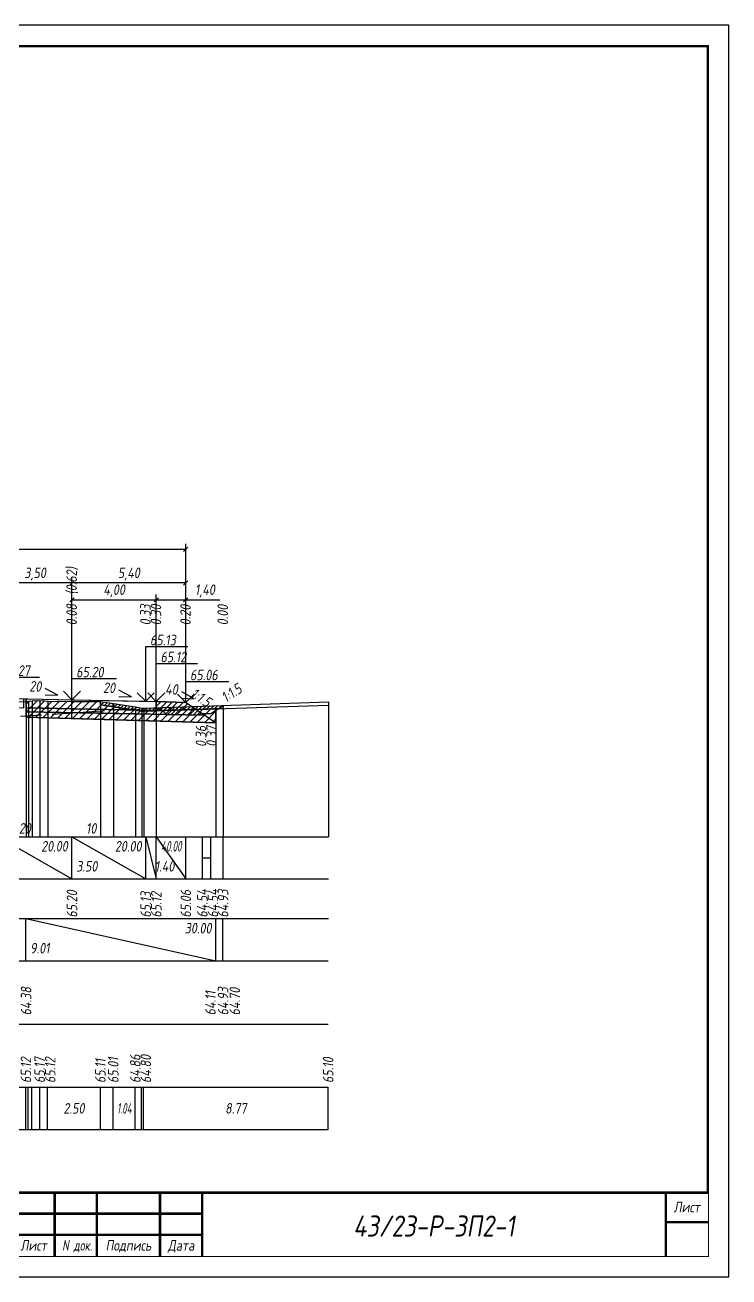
# Model space of a CAD drawing. Extents: x -717 to 1451, y -133302 to 233.
# Drawn here: x 222.9 to 389.9, y -125934.4 to -125637.4 of the extents above; entities that cross this region are included whole.
import ezdxf
from ezdxf.enums import TextEntityAlignment as Align

# ---------------------------------------------------------------- set-up
doc = ezdxf.new("R2010")
doc.units = 0
doc.linetypes.add('штриховая', pattern=[0.75, 0.5, -0.25])
for name, color, linetype in [('Зарамочное оформление', 7, 'Continuous'), ('Интерполированный поперечник', 2, 'Continuous'), ('Код_510', 7, 'Continuous'), ('Код_514', 1, 'Continuous'), ('Код_516', 1, 'Continuous'), ('Контур_0', 7, 'Continuous'), ('Контур_2564', 7, 'Continuous'), ('Контур_2660', 7, 'Continuous'), ('Контур_2665', 7, 'Continuous'), ('Контур_400', 7, 'Continuous'), ('Контур_508', 7, 'Continuous'), ('Контур_512', 7, 'Continuous'), ('Контур_513', 7, 'Continuous'), ('Красный поперечник', 1, 'Continuous'), ('Объём_2501', 7, 'Continuous'), ('Объём_2564', 7, 'Continuous'), ('Объём_2650', 7, 'Continuous'), ('Объём_2660', 7, 'Continuous'), ('Объём_2661', 7, 'Continuous'), ('Объём_2662', 7, 'Continuous'), ('Объём_2663', 7, 'Continuous'), ('Объём_2664', 7, 'Continuous'), ('Объём_2665', 7, 'Continuous'), ('Объём_2666', 7, 'Continuous'), ('Объём_2667', 7, 'Continuous'), ('Объём_2668', 7, 'Continuous'), ('Объём_2669', 7, 'Continuous'), ('Объём_2675', 7, 'Continuous'), ('Объём_2753', 7, 'Continuous'), ('Откосы', 7, 'Continuous'), ('Отметки покрытия', 7, 'Continuous'), ('Рабочие отметки', 7, 'Continuous'), ('Рабочие отметки доп.', 7, 'Continuous'), ('Слои выравнивания', 7, 'Continuous'), ('Таблица', 7, 'Continuous'), ('Уклоны проезжей части', 7, 'Continuous'), ('Черный поперечник', 3, 'Continuous')]:
    doc.layers.add(name, color=color, linetype=linetype)
for name, color, linetype, true_color in [('Контур_2540', 2, 'Continuous', 0xffff00), ('Контур_2560', 2, 'Continuous', 0xffff00), ('Контур_2561', 7, 'Continuous', 0xff8040), ('Контур_2562', 3, 'Continuous', 0x00ff00), ('Контур_2563', 7, 'Continuous', 0xff8000), ('Контур_2570', 7, 'Continuous', 0x80ff00), ('Контур_2736', 4, 'Continuous', 0x00ffff), ('Контур_2737', 4, 'Continuous', 0x00ffff), ('Контур_2738', 4, 'Continuous', 0x00ffff), ('Контур_2739', 4, 'Continuous', 0x00ffff), ('Контур_2741', 4, 'Continuous', 0x00ffff), ('Контур_2742', 4, 'Continuous', 0x00ffff), ('Контур_2743', 4, 'Continuous', 0x00ffff), ('Контур_2744', 7, 'Continuous', 0xa4ffff), ('Контур_2745', 7, 'Continuous', 0xa4ffff), ('Контур_2747', 4, 'Continuous', 0x00ffff), ('Контур_2748', 4, 'Continuous', 0x00ffff), ('Контур_2749', 4, 'Continuous', 0x00ffff), ('Контур_2750', 4, 'Continuous', 0x00ffff), ('Контур_2751', 4, 'Continuous', 0x00ffff), ('Контур_2752', 4, 'Continuous', 0x00ffff), ('Контур_402', 7, 'Continuous', 0xff6464), ('Контур_703', 4, 'Continuous', 0x00ffff), ('Контур_705', 4, 'Continuous', 0x00ffff), ('Контур_707', 4, 'Continuous', 0x00ffff), ('Контур_720', 131, 'Continuous', 0xaaffff), ('Объём_2500', 7, 'Continuous', 0xc0c0c0), ('Объём_2520', 7, 'Continuous', 0x80ffff), ('Объём_2540', 2, 'Continuous', 0xffff00), ('Объём_2560', 2, 'Continuous', 0xffff00), ('Объём_2561', 7, 'Continuous', 0xff8040), ('Объём_2562', 3, 'Continuous', 0x00ff00), ('Объём_2563', 7, 'Continuous', 0xff8000), ('Объём_2570', 7, 'Continuous', 0x80ff00), ('Объём_2600', 7, 'Continuous', 0x808000), ('Объём_2746', 2, 'Continuous', 0xffff00)]:
    doc.layers.add(name, color=color, linetype=linetype, true_color=true_color)
doc.styles.get("Standard").update_dxf_attribs({"font": 'txt', "height": 2.5})
doc.styles.add('М', font='romand.shx', dxfattribs={"width": 0.8, "oblique": 10, "height": 2.5})
doc.dimstyles.new('ISO-25', dxfattribs={"dimtxt": 2.5, "dimasz": 2.5, "dimexe": 1.25, "dimexo": 0.625, "dimtad": 1, "dimtxsty": 'Standard', "dimcen": 2.5, "dimadec": 0, "dimazin": 0, "dimtfac": 1, "dimtmove": 0, "dimatfit": 3, "dimfxl": 1, "dimarcsym": 0})

# ---------------------------------------------------------------- blocks, each defined once
blk = doc.blocks.new('Штамп')
at = {"linetype": 'Continuous'}
blk.add_wipeout([(199.95, -411.25), (384.95, -411.25), (384.95, -426.25), (199.95, -426.25)], dxfattribs=at).dxf.layer = 'Зарамочное оформление'
at = {"layer": 'Зарамочное оформление', "linetype": 'Continuous', "lineweight": -3, "const_width": 0.6, "flags": 128}
for points in [[(199.95, -426.25), (199.95, -411.25), (384.95, -411.25)], [(209.95, -411.25), (209.95, -426.25)], [(219.95, -411.25), (219.95, -426.25)], [(229.95, -411.25), (229.95, -426.25)], [(239.95, -411.25), (239.95, -426.25)], [(254.95, -411.25), (254.95, -426.25)], [(264.95, -411.25), (264.95, -426.25)], [(374.95, -411.25), (374.95, -426.25)], [(199.95, -416.25), (264.95, -416.25)], [(374.95, -418.25), (384.95, -418.25)], [(199.95, -421.25), (264.95, -421.25)]]:
    blk.add_lwpolyline(points, dxfattribs=at)
at = {"linetype": 'Continuous', "insert": (319.95, -419.17), "char_height": 5, "width": 110, "attachment_point": 5, "style": 'М'}
blk.add_mtext('{\\Q10;\\W0.8;43/23-Р-ЗП2-1}', dxfattribs=at)
at = {"layer": 'Зарамочное оформление', "linetype": 'Continuous', "style": 'М', "oblique": 10}
for s, width, p in [('Лист', 0.8, (379.95, -414.66)), ('Изм.', 0.8, (204.95, -423.75)), ('Кол.уч.', 0.7, (214.95, -423.75)), ('Лист', 0.8, (224.95, -423.75)), ('N док.', 0.7, (235.28, -423.75)), ('Подпись', 0.8, (247.45, -423.75)), ('Дата', 0.8, (259.95, -423.75))]:
    blk.add_text(s, height=2.5, dxfattribs=dict(at, width=width)).set_placement(p, align=Align.MIDDLE_CENTER)
blk = doc.blocks.new('шифр')
blk.add_blockref('Штамп', (0, -125563))
blk = doc.blocks.new('_Oblique')
at = {"color": 0, "linetype": 'ByBlock', "lineweight": -2}
blk.add_line((-0.5, -0.5), (0.5, 0.5), dxfattribs=at)
blk = doc.blocks.new('*D3972')
at = {"color": 0, "lineweight": -2, "transparency": 16777216}
for p, q in [((254.05, -125797.32), (254.05, -125772.53)), ((261.05, -125797.6), (261.05, -125772.53)), ((254.05, -125773.78), (261.05, -125773.78)), ((261.05, -125773.78), (269.13, -125773.78))]:
    blk.add_line(p, q, dxfattribs=at)
at = {"layer": 'Defpoints', "color": 0, "transparency": 16777216}
for p in [(261.05, -125773.78), (254.05, -125797.95), (261.05, -125798.23)]:
    blk.add_point(p, dxfattribs=at)
at = {"color": 0, "lineweight": -2, "transparency": 16777216, "rotation": 180}
blk.add_blockref('_Oblique', (254.05, -125773.78), dxfattribs=at)
at = {"color": 0, "lineweight": -2, "transparency": 16777216}
blk.add_blockref('_Oblique', (261.05, -125773.78), dxfattribs=at)
at = {"color": 0, "transparency": 16777216, "insert": (265.59, -125771.67), "char_height": 2.5, "width": 8.75, "attachment_point": 5, "style": 'М'}
blk.add_mtext('1,40', dxfattribs=at)
blk = doc.blocks.new('*D3974')
at = {"color": 0, "lineweight": -2, "transparency": 16777216}
for p, q in [((234.05, -125796.92), (234.05, -125772.53)), ((254.05, -125797.32), (254.05, -125772.53)), ((234.05, -125773.78), (254.05, -125773.78))]:
    blk.add_line(p, q, dxfattribs=at)
at = {"layer": 'Defpoints', "color": 0, "transparency": 16777216}
for p in [(254.05, -125773.78), (234.05, -125797.55), (254.05, -125797.95)]:
    blk.add_point(p, dxfattribs=at)
at = {"color": 0, "lineweight": -2, "transparency": 16777216, "rotation": 180}
blk.add_blockref('_Oblique', (234.05, -125773.78), dxfattribs=at)
at = {"color": 0, "lineweight": -2, "transparency": 16777216}
blk.add_blockref('_Oblique', (254.05, -125773.78), dxfattribs=at)
at = {"color": 0, "transparency": 16777216, "insert": (244.05, -125771.67), "char_height": 2.5, "width": 9.1667, "attachment_point": 5, "style": 'М'}
blk.add_mtext('4,00', dxfattribs=at)
blk = doc.blocks.new('*D3976')
at = {"color": 0, "lineweight": -2, "transparency": 16777216}
for p, q in [((216.55, -125796.57), (216.55, -125768.53)), ((234.05, -125769.78), (216.55, -125769.78)), ((234.05, -125796.92), (234.05, -125768.53))]:
    blk.add_line(p, q, dxfattribs=at)
at = {"layer": 'Defpoints', "color": 0, "transparency": 16777216}
for p in [(216.55, -125769.78), (216.55, -125797.2), (234.05, -125797.55)]:
    blk.add_point(p, dxfattribs=at)
at = {"color": 0, "lineweight": -2, "transparency": 16777216, "rotation": 180}
blk.add_blockref('_Oblique', (216.55, -125769.78), dxfattribs=at)
at = {"color": 0, "lineweight": -2, "transparency": 16777216}
blk.add_blockref('_Oblique', (234.05, -125769.78), dxfattribs=at)
at = {"color": 0, "transparency": 16777216, "insert": (225.3, -125767.67), "char_height": 2.5, "width": 9.5833, "attachment_point": 5, "style": 'М'}
blk.add_mtext('3,50', dxfattribs=at)
blk = doc.blocks.new('*D3977')
at = {"color": 0, "lineweight": -2, "transparency": 16777216}
for p, q in [((234.05, -125796.92), (234.05, -125768.53)), ((261.05, -125769.78), (234.05, -125769.78)), ((261.05, -125797.6), (261.05, -125768.53))]:
    blk.add_line(p, q, dxfattribs=at)
at = {"layer": 'Defpoints', "color": 0, "transparency": 16777216}
for p in [(234.05, -125769.78), (234.05, -125797.55), (261.05, -125798.23)]:
    blk.add_point(p, dxfattribs=at)
at = {"color": 0, "lineweight": -2, "transparency": 16777216, "rotation": 180}
blk.add_blockref('_Oblique', (234.05, -125769.78), dxfattribs=at)
at = {"color": 0, "lineweight": -2, "transparency": 16777216}
blk.add_blockref('_Oblique', (261.05, -125769.78), dxfattribs=at)
at = {"color": 0, "transparency": 16777216, "insert": (247.55, -125767.67), "char_height": 2.5, "width": 9.5833, "attachment_point": 5, "style": 'М'}
blk.add_mtext('5,40', dxfattribs=at)
blk = doc.blocks.new('*D3979')
at = {"color": 0, "lineweight": -2, "transparency": 16777216}
for p, q in [((122.32, -125797.98), (122.32, -125760.53)), ((261.05, -125797.6), (261.05, -125760.53)), ((122.32, -125761.78), (261.05, -125761.78))]:
    blk.add_line(p, q, dxfattribs=at)
at = {"layer": 'Defpoints', "color": 0, "transparency": 16777216}
for p in [(261.05, -125761.78), (122.32, -125798.6), (261.05, -125798.23)]:
    blk.add_point(p, dxfattribs=at)
at = {"color": 0, "lineweight": -2, "transparency": 16777216, "rotation": 180}
blk.add_blockref('_Oblique', (122.32, -125761.78), dxfattribs=at)
at = {"color": 0, "lineweight": -2, "transparency": 16777216}
blk.add_blockref('_Oblique', (261.05, -125761.78), dxfattribs=at)
at = {"color": 0, "transparency": 16777216, "insert": (191.68, -125759.67), "char_height": 2.5, "width": 12.5, "attachment_point": 5, "style": 'М'}
blk.add_mtext('27,75', dxfattribs=at)

msp = doc.modelspace()

# ---------------------------------------------------------------- linework, layer by layer
at = {"flags": 128}
msp.add_lwpolyline([(-30.054, -125934.421), (389.946, -125934.421), (389.946, -125637.421), (-30.054, -125637.421)], close=True, dxfattribs=at)
at = {"const_width": 0.6, "flags": 128}
msp.add_lwpolyline([(-10.054, -125929.421), (384.946, -125929.421), (384.946, -125642.421), (-10.054, -125642.421)], close=True, dxfattribs=at)

# ---------------------------------------------------------------- texts
at = {"linetype": 'Continuous', "style": 'М', "oblique": 10, "width": 0.8}
msp.add_text('411', height=2.5, dxfattribs=at).set_placement((380.312, -125925.509), align=Align.MIDDLE)

# ---------------------------------------------------------------- next in the draw order: block references
msp.add_blockref('шифр', (0, 59.829))

# ---------------------------------------------------------------- next in the draw order: hatches: boundary and pattern name
at = {"layer": 'Объём_2563'}
h = msp.add_hatch(dxfattribs=at)
h.set_pattern_fill('ANSI31', color=256, scale=0.3)
h.paths.add_polyline_path([(138.337, -125800.017), (137.418, -125800.935), (116.983, -125801.344), (122.318, -125797.788), (124.82, -125797.478), (124.82, -125797.978), (124.32, -125797.978), (124.32, -125798.978), (125.72, -125798.978), (125.72, -125798.41), (134.715, -125798.232), (134.715, -125798.772), (136.115, -125798.772), (136.115, -125798.15), (138.937, -125798.024), (138.938, -125798.838), (138.438, -125798.838), (138.438, -125799.838), (139.836, -125799.837), (139.837, -125799.987)])
h.paths.add_polyline_path([(255.551, -125800.063), (254.051, -125800.033), (254.051, -125797.883), (261.051, -125798.163), (265.551, -125801.163), (256.469, -125800.981)])
at = {"layer": 'Объём_2570'}
h = msp.add_hatch(dxfattribs=at)
h.set_pattern_fill('ANSI31', color=256, scale=0.2)
h.paths.add_polyline_path([(122.45, -125800.393), (120.782, -125801.083), (120.526, -125801.136), (111.982, -125805.292), (106.712, -125807.987), (105, -125808.839), (105, -125808.089), (106.712, -125807.237), (111.982, -125804.542), (120.526, -125800.386), (120.782, -125800.333), (122.45, -125799.643)])
h.paths.add_polyline_path([(269.901, -125799.595), (251.076, -125800.23), (250.623, -125800.199), (249.123, -125799.942), (243.904, -125799.161), (240.838, -125798.687), (240.838, -125797.937), (243.904, -125798.411), (249.123, -125799.192), (250.623, -125799.449), (251.076, -125799.48), (269.901, -125798.845)])
at = {"layer": 'Объём_2600'}
h = msp.add_hatch(dxfattribs=at)
h.set_pattern_fill('HONEY', color=5, scale=0.3)
h.paths.add_polyline_path([(102.152, -125810.254), (102.118, -125810.257), (102.118, -125809.528), (103.849, -125809.411)])
h.paths.add_polyline_path([(111.982, -125805.292), (108.028, -125807.314), (114.174, -125803.217), (116.385, -125803.15)])
h.paths.add_polyline_path([(268.716, -125799.635), (269.901, -125798.845), (269.901, -125799.595)])
h = msp.add_hatch(dxfattribs=at)
h.set_pattern_fill('ANSI31', color=6, scale=0.4)
h.paths.add_polyline_path([(122.912, -125799.512), (127.181, -125799.624), (139.321, -125799.259), (139.821, -125800.009), (139.837, -125800.009), (139.837, -125802.447), (116.385, -125803.15), (120.526, -125801.136), (120.782, -125801.083), (122.45, -125800.393), (122.45, -125799.643)])
h.paths.add_polyline_path([(268.217, -125802.94), (223.169, -125801.589), (223.169, -125797.892), (223.731, -125797.787), (224.584, -125797.759), (226.441, -125797.648), (228.317, -125797.861), (240.838, -125797.937), (240.838, -125798.687), (243.904, -125799.161), (249.123, -125799.942), (250.623, -125800.199), (251.076, -125800.23), (268.716, -125799.635), (268.217, -125799.967)])

# ---------------------------------------------------------------- next in the draw order: linework, layer by layer
at = {"layer": 'Интерполированный поперечник', "linetype": 'штриховая', "ltscale": 10, "flags": 128}
msp.add_lwpolyline([(102.118, -125809.528), (250.695, -125799.466)], dxfattribs=at)
at = {"layer": 'Код_510'}
for p, q in [((223.115, -125899.421), (223.115, -125889.421)), ((223.676, -125899.421), (223.676, -125889.421)), ((224.53, -125899.421), (224.53, -125889.421)), ((226.386, -125899.421), (226.386, -125889.421)), ((228.262, -125899.421), (228.262, -125889.421)), ((240.784, -125899.421), (240.784, -125889.421)), ((243.849, -125899.421), (243.849, -125889.421)), ((249.069, -125899.421), (249.069, -125889.421)), ((250.569, -125899.421), (250.569, -125889.421)), ((251.022, -125899.421), (251.022, -125889.421)), ((294.847, -125899.421), (294.847, -125889.421))]:
    msp.add_line(p, q, dxfattribs=at)
at = {"layer": 'Код_514'}
for p, q in [((216.551, -125830), (234.051, -125840)), ((234.051, -125840), (234.051, -125830)), ((234.051, -125830), (251.551, -125840)), ((251.551, -125840), (251.551, -125830)), ((251.551, -125830), (254.051, -125840)), ((254.051, -125840), (254.051, -125830)), ((254.051, -125830), (261.051, -125840)), ((261.051, -125840), (261.051, -125830)), ((264.987, -125840), (264.987, -125830)), ((266.987, -125840), (266.987, -125830)), ((269.901, -125840), (269.901, -125830)), ((264.987, -125835), (266.987, -125835))]:
    msp.add_line(p, q, dxfattribs=at)
at = {"layer": 'Код_516'}
for p, q in [((223.115, -125859.421), (223.115, -125849.421)), ((223.115, -125849.421), (268.163, -125859.421)), ((268.163, -125859.421), (268.163, -125849.421)), ((268.163, -125859.421), (268.163, -125849.421)), ((269.847, -125859.421), (269.847, -125849.421))]:
    msp.add_line(p, q, dxfattribs=at)
at = {"layer": 'Контур_0', "flags": 128}
for points in [[(223.169, -125797.265), (254.051, -125797.883), (254.051, -125800.033), (223.169, -125799.415), (223.169, -125797.265), (223.169, -125797.265)], [(261.051, -125798.163), (262.451, -125799.096), (262.451, -125799.096), (262.451, -125799.096), (262.451, -125799.096), (262.451, -125799.096), (262.451, -125799.096), (262.451, -125799.096), (262.451, -125799.096), (262.451, -125799.096), (262.451, -125799.096), (262.451, -125799.096), (262.451, -125799.096), (262.451, -125799.096), (262.451, -125799.096), (264.987, -125800.787)], [(261.051, -125798.163), (262.451, -125799.096), (262.451, -125799.096), (262.451, -125799.096), (262.451, -125799.096), (262.451, -125799.096), (262.451, -125799.096), (262.451, -125799.096), (262.451, -125799.096), (262.451, -125799.096), (262.451, -125799.096), (262.451, -125799.096), (262.451, -125799.096), (262.451, -125799.096), (262.451, -125799.096), (264.987, -125800.787), (266.987, -125800.787), (269.901, -125798.845), (269.901, -125798.845), (269.901, -125798.845), (269.901, -125798.845), (269.901, -125798.845), (269.901, -125798.845), (269.901, -125798.845), (269.901, -125798.845), (269.901, -125798.845), (269.901, -125798.845), (269.901, -125798.845), (269.901, -125798.845), (269.901, -125798.845)]]:
    msp.add_lwpolyline(points, dxfattribs=at)
at = {"layer": 'Контур_0', "color": 250, "flags": 128}
for points in [[(234.051, -125799.633), (255.551, -125800.063), (256.469, -125800.981), (223.169, -125800.315), (223.169, -125799.415), (234.051, -125799.633), (234.051, -125799.633)], [(254.051, -125800.033), (255.551, -125800.063), (256.469, -125800.981), (265.551, -125801.163)]]:
    msp.add_lwpolyline(points, dxfattribs=at)
at = {"layer": 'Контур_2540', "flags": 128}
msp.add_lwpolyline([(223.169, -125800.315), (265.551, -125801.163), (268.217, -125802.94), (223.169, -125801.589), (223.169, -125800.315), (223.169, -125800.315)], dxfattribs=at)
at = {"layer": 'Контур_2560', "flags": 128}
msp.add_lwpolyline([(254.051, -125797.883), (261.051, -125798.163), (261.051, -125798.163), (261.051, -125798.163)], dxfattribs=at)
at = {"layer": 'Контур_2561', "flags": 128}
msp.add_lwpolyline([(254.051, -125797.883), (254.051, -125797.883), (261.051, -125798.163), (261.051, -125798.163), (254.051, -125797.883)], dxfattribs=at)
at = {"layer": 'Контур_2562', "flags": 128}
msp.add_lwpolyline([(261.051, -125798.163), (261.051, -125798.163), (261.051, -125798.163), (261.051, -125798.163), (261.051, -125798.163)], dxfattribs=at)
at = {"layer": 'Контур_2563', "color": 250, "flags": 128}
msp.add_lwpolyline([(255.551, -125800.063), (254.051, -125800.033), (254.051, -125797.883), (261.051, -125798.163), (265.551, -125801.163), (256.469, -125800.981), (255.551, -125800.063), (255.551, -125800.063)], dxfattribs=at)
at = {"layer": 'Контур_2564', "flags": 128}
msp.add_lwpolyline([(254.051, -125797.883), (261.051, -125798.163)], dxfattribs=at)
at = {"layer": 'Контур_2570', "flags": 128}
msp.add_lwpolyline([(210.628, -125798.157), (223.169, -125797.892), (223.731, -125797.787), (224.584, -125797.759), (226.441, -125797.648), (228.317, -125797.861), (240.838, -125797.937), (240.838, -125798.687), (243.904, -125799.161), (249.123, -125799.942), (250.623, -125800.199), (250.623, -125800.199), (251.076, -125800.23), (294.901, -125798.751)], dxfattribs=at)
at = {"layer": 'Контур_2660', "flags": 128}
msp.add_lwpolyline([(223.169, -125801.589), (268.217, -125802.94)], dxfattribs=at)
at = {"layer": 'Контур_2665', "flags": 128}
msp.add_lwpolyline([(261.051, -125798.163), (261.051, -125798.163)], dxfattribs=at)
at = {"layer": 'Контур_2736', "flags": 128}
for points in [[(261.051, -125798.163), (262.451, -125799.096)], [(262.451, -125799.096), (264.987, -125800.787)]]:
    msp.add_lwpolyline(points, dxfattribs=at)
at = {"layer": 'Контур_2737', "flags": 128}
msp.add_lwpolyline([(262.451, -125799.096), (262.451, -125799.096)], dxfattribs=at)
at = {"layer": 'Контур_2738', "flags": 128}
msp.add_lwpolyline([(262.451, -125799.096), (262.451, -125799.096)], dxfattribs=at)
at = {"layer": 'Контур_2739', "flags": 128}
msp.add_lwpolyline([(262.451, -125799.096), (262.451, -125799.096)], dxfattribs=at)
at = {"layer": 'Контур_2741', "flags": 128}
msp.add_lwpolyline([(269.901, -125798.845), (269.901, -125798.845)], dxfattribs=at)
at = {"layer": 'Контур_2742', "flags": 128}
msp.add_lwpolyline([(269.901, -125798.845), (269.901, -125798.845)], dxfattribs=at)
at = {"layer": 'Контур_2743', "flags": 128}
msp.add_lwpolyline([(269.901, -125798.845), (269.901, -125798.845)], dxfattribs=at)
at = {"layer": 'Контур_2744', "flags": 128}
msp.add_lwpolyline([(269.901, -125798.845), (269.901, -125798.845)], dxfattribs=at)
msp.add_lwpolyline([(269.901, -125798.845), (269.901, -125798.845)], dxfattribs=at)
msp.add_lwpolyline([(269.901, -125798.845), (269.901, -125798.845)], dxfattribs=at)
msp.add_lwpolyline([(269.901, -125798.845), (269.901, -125798.845)], dxfattribs=at)
msp.add_lwpolyline([(269.901, -125798.845), (269.901, -125798.845)], dxfattribs=at)
msp.add_lwpolyline([(269.901, -125798.845), (269.901, -125798.845)], dxfattribs=at)
at = {"layer": 'Контур_2745', "flags": 128}
msp.add_lwpolyline([(262.451, -125799.096), (262.451, -125799.096)], dxfattribs=at)
msp.add_lwpolyline([(262.451, -125799.096), (262.451, -125799.096)], dxfattribs=at)
msp.add_lwpolyline([(262.451, -125799.096), (262.451, -125799.096)], dxfattribs=at)
msp.add_lwpolyline([(262.451, -125799.096), (262.451, -125799.096)], dxfattribs=at)
msp.add_lwpolyline([(262.451, -125799.096), (262.451, -125799.096)], dxfattribs=at)
msp.add_lwpolyline([(262.451, -125799.096), (262.451, -125799.096)], dxfattribs=at)
at = {"layer": 'Контур_2747', "flags": 128}
msp.add_lwpolyline([(262.451, -125799.096), (262.451, -125799.096)], dxfattribs=at)
at = {"layer": 'Контур_2748', "flags": 128}
msp.add_lwpolyline([(262.451, -125799.096), (262.451, -125799.096)], dxfattribs=at)
at = {"layer": 'Контур_2749', "flags": 128}
msp.add_lwpolyline([(262.451, -125799.096), (262.451, -125799.096)], dxfattribs=at)
at = {"layer": 'Контур_2750', "flags": 128}
msp.add_lwpolyline([(269.901, -125798.845), (269.901, -125798.845)], dxfattribs=at)
at = {"layer": 'Контур_2751', "flags": 128}
msp.add_lwpolyline([(269.901, -125798.845), (269.901, -125798.845)], dxfattribs=at)
at = {"layer": 'Контур_2752', "flags": 128}
msp.add_lwpolyline([(269.901, -125798.845), (269.901, -125798.845)], dxfattribs=at)
at = {"layer": 'Контур_400', "flags": 128}
msp.add_lwpolyline([(195.801, -125796.718), (216.551, -125797.133), (234.051, -125797.483), (234.051, -125797.483), (234.051, -125797.483), (234.051, -125797.483), (251.551, -125797.833), (251.551, -125797.833), (254.051, -125797.883)], dxfattribs=at)
at = {"layer": 'Контур_402', "flags": 128}
msp.add_lwpolyline([(114.174, -125803.217), (139.837, -125802.447), (139.837, -125800.037), (148.629, -125799.861), (150.976, -125799.822), (153.031, -125799.773), (166.818, -125799.497), (166.818, -125799.447), (195.801, -125798.868), (222.595, -125799.404), (222.595, -125797.254), (223.169, -125797.265), (223.169, -125801.589), (268.217, -125802.94)], dxfattribs=at)
at = {"layer": 'Контур_508', "flags": 128}
msp.add_lwpolyline([(105, -125809.333), (114.174, -125803.217), (139.837, -125802.447), (139.837, -125800.037), (148.629, -125799.861), (150.976, -125799.822), (153.031, -125799.773), (166.818, -125799.497), (166.818, -125799.447), (195.801, -125798.868), (222.595, -125799.404), (222.595, -125797.254), (223.169, -125797.265), (223.169, -125801.589), (268.217, -125802.94), (268.217, -125799.967), (269.901, -125798.845)], dxfattribs=at)
at = {"layer": 'Контур_512', "flags": 128}
msp.add_lwpolyline([(223.169, -125801.589), (268.217, -125802.94), (268.217, -125799.967), (269.901, -125798.845)], dxfattribs=at)
at = {"layer": 'Контур_513', "flags": 128}
msp.add_lwpolyline([(105, -125809.333), (114.174, -125803.217), (139.837, -125802.447), (139.837, -125800.037), (148.629, -125799.861), (150.976, -125799.822), (153.031, -125799.773), (166.818, -125799.497), (166.818, -125799.447), (195.801, -125798.868), (222.595, -125799.404), (222.595, -125797.254), (223.169, -125797.265), (223.169, -125801.589), (268.217, -125802.94), (268.217, -125799.967), (269.901, -125798.845)], dxfattribs=at)
at = {"layer": 'Контур_703', "flags": 128}
msp.add_lwpolyline([(261.051, -125798.163), (262.451, -125799.096)], dxfattribs=at)
at = {"layer": 'Контур_705', "flags": 128}
msp.add_lwpolyline([(262.451, -125799.096), (262.451, -125799.096)], dxfattribs=at)
at = {"layer": 'Контур_707', "flags": 128}
msp.add_lwpolyline([(266.987, -125800.787), (269.901, -125798.845)], dxfattribs=at)
at = {"layer": 'Контур_720', "flags": 128}
msp.add_lwpolyline([(264.987, -125800.787), (266.987, -125800.787)], dxfattribs=at)
at = {"layer": 'Красный поперечник'}
for p, q in [((216.551, -125797.133), (234.051, -125797.483)), ((234.051, -125797.483), (251.551, -125797.833)), ((251.551, -125797.833), (254.051, -125797.883)), ((254.051, -125797.883), (261.051, -125798.163)), ((261.051, -125798.163), (264.987, -125800.787)), ((266.987, -125800.787), (269.901, -125798.845)), ((268.217, -125799.967), (268.217, -125830)), ((269.901, -125798.845), (269.901, -125830)), ((223.169, -125801.589), (223.169, -125830)), ((264.987, -125800.787), (266.987, -125800.787)), ((268.217, -125802.94), (268.217, -125830))]:
    msp.add_line(p, q, dxfattribs=at)
at = {"layer": 'Объём_2500', "flags": 128}
for points in [[(223.169, -125797.265), (254.051, -125797.883), (254.051, -125800.033), (223.169, -125799.415), (223.169, -125797.265), (223.169, -125797.265)], [(234.051, -125797.483), (254.051, -125797.883), (254.051, -125800.033), (234.051, -125799.633), (234.051, -125797.483)]]:
    msp.add_lwpolyline(points, dxfattribs=at)
at = {"layer": 'Объём_2501', "flags": 128}
for points in [[(195.801, -125796.718), (216.551, -125797.133), (234.051, -125797.483), (234.051, -125797.483), (234.051, -125797.483), (234.051, -125797.483), (251.551, -125797.833), (251.551, -125797.833), (254.051, -125797.883)], [(234.051, -125797.483), (251.551, -125797.833), (251.551, -125797.833), (254.051, -125797.883)]]:
    msp.add_lwpolyline(points, dxfattribs=at)
at = {"layer": 'Объём_2520', "color": 250, "flags": 128}
for points in [[(234.051, -125799.633), (255.551, -125800.063), (256.469, -125800.981), (223.169, -125800.315), (223.169, -125799.415), (234.051, -125799.633), (234.051, -125799.633)], [(234.051, -125799.633), (255.551, -125800.063), (256.469, -125800.981), (234.051, -125800.533), (234.051, -125799.633)]]:
    msp.add_lwpolyline(points, dxfattribs=at)
at = {"layer": 'Объём_2540', "flags": 128}
for points in [[(223.169, -125800.315), (265.551, -125801.163), (268.217, -125802.94), (223.169, -125801.589), (223.169, -125800.315), (223.169, -125800.315)], [(234.051, -125800.533), (265.551, -125801.163), (268.217, -125802.94), (234.051, -125801.915), (234.051, -125800.533)]]:
    msp.add_lwpolyline(points, dxfattribs=at)
at = {"layer": 'Объём_2560', "flags": 128}
msp.add_lwpolyline([(254.051, -125797.883), (261.051, -125798.163), (261.051, -125798.163), (261.051, -125798.163)], dxfattribs=at)
msp.add_lwpolyline([(254.051, -125797.883), (261.051, -125798.163), (261.051, -125798.163), (261.051, -125798.163)], dxfattribs=at)
at = {"layer": 'Объём_2561', "flags": 128}
msp.add_lwpolyline([(254.051, -125797.883), (254.051, -125797.883), (261.051, -125798.163), (261.051, -125798.163), (254.051, -125797.883)], dxfattribs=at)
msp.add_lwpolyline([(254.051, -125797.883), (254.051, -125797.883), (261.051, -125798.163), (261.051, -125798.163), (254.051, -125797.883)], dxfattribs=at)
at = {"layer": 'Объём_2562', "flags": 128}
msp.add_lwpolyline([(261.051, -125798.163), (261.051, -125798.163), (261.051, -125798.163), (261.051, -125798.163), (261.051, -125798.163)], dxfattribs=at)
msp.add_lwpolyline([(261.051, -125798.163), (261.051, -125798.163), (261.051, -125798.163), (261.051, -125798.163), (261.051, -125798.163)], dxfattribs=at)
at = {"layer": 'Объём_2563', "color": 250, "flags": 128}
msp.add_lwpolyline([(255.551, -125800.063), (254.051, -125800.033), (254.051, -125797.883), (261.051, -125798.163), (265.551, -125801.163), (256.469, -125800.981), (255.551, -125800.063), (255.551, -125800.063)], dxfattribs=at)
msp.add_lwpolyline([(255.551, -125800.063), (254.051, -125800.033), (254.051, -125797.883), (261.051, -125798.163), (265.551, -125801.163), (256.469, -125800.981), (255.551, -125800.063), (255.551, -125800.063)], dxfattribs=at)
at = {"layer": 'Объём_2564', "flags": 128}
msp.add_lwpolyline([(254.051, -125797.883), (261.051, -125798.163)], dxfattribs=at)
msp.add_lwpolyline([(254.051, -125797.883), (261.051, -125798.163)], dxfattribs=at)
at = {"layer": 'Объём_2570', "flags": 128}
msp.add_lwpolyline([(269.901, -125799.595), (251.076, -125800.23), (250.623, -125800.199), (249.123, -125799.942), (243.904, -125799.161), (240.838, -125798.687), (240.838, -125797.937), (243.904, -125798.411), (249.123, -125799.192), (250.623, -125799.449), (251.076, -125799.48), (269.901, -125798.845), (269.901, -125799.595), (269.901, -125799.595)], dxfattribs=at)
msp.add_lwpolyline([(269.901, -125799.595), (251.076, -125800.23), (250.623, -125800.199), (249.123, -125799.942), (243.904, -125799.161), (240.838, -125798.687), (240.838, -125797.937), (243.904, -125798.411), (249.123, -125799.192), (250.623, -125799.449), (251.076, -125799.48), (269.901, -125798.845), (269.901, -125799.595), (269.901, -125799.595)], dxfattribs=at)
at = {"layer": 'Объём_2600', "flags": 128}
msp.add_lwpolyline([(268.716, -125799.635), (269.901, -125798.845), (269.901, -125799.595), (268.716, -125799.635), (268.716, -125799.635)], dxfattribs=at)
msp.add_lwpolyline([(268.716, -125799.635), (269.901, -125798.845), (269.901, -125799.595), (268.716, -125799.635), (268.716, -125799.635)], dxfattribs=at)
at = {"layer": 'Объём_2650', "color": 6, "flags": 128}
msp.add_lwpolyline([(268.217, -125802.94), (223.169, -125801.589), (223.169, -125797.892), (223.731, -125797.787), (224.584, -125797.759), (226.441, -125797.648), (228.317, -125797.861), (240.838, -125797.937), (240.838, -125798.687), (243.904, -125799.161), (249.123, -125799.942), (250.623, -125800.199), (251.076, -125800.23), (268.716, -125799.635), (268.217, -125799.967), (268.217, -125802.94), (268.217, -125802.94)], dxfattribs=at)
at = {"layer": 'Объём_2650', "flags": 128}
msp.add_lwpolyline([(234.051, -125797.896), (240.838, -125797.937), (240.838, -125798.687), (243.904, -125799.161), (249.123, -125799.942), (250.623, -125800.199), (251.076, -125800.23), (268.716, -125799.635), (268.217, -125799.967), (268.217, -125802.94), (268.217, -125802.94), (268.217, -125802.94), (234.051, -125801.915), (234.051, -125797.896)], dxfattribs=at)
at = {"layer": 'Объём_2660', "flags": 128}
for points in [[(223.169, -125801.589), (268.217, -125802.94)], [(234.051, -125801.915), (268.217, -125802.94)]]:
    msp.add_lwpolyline(points, dxfattribs=at)
at = {"layer": 'Объём_2661', "flags": 128}
msp.add_lwpolyline([(261.051, -125798.163), (262.451, -125799.096), (264.987, -125800.787)], dxfattribs=at)
msp.add_lwpolyline([(261.051, -125798.163), (262.451, -125799.096), (264.987, -125800.787)], dxfattribs=at)
at = {"layer": 'Объём_2662', "flags": 128}
msp.add_lwpolyline([(266.987, -125800.787), (269.901, -125798.845)], dxfattribs=at)
msp.add_lwpolyline([(266.987, -125800.787), (269.901, -125798.845)], dxfattribs=at)
at = {"layer": 'Объём_2663', "flags": 128}
msp.add_lwpolyline([(264.987, -125800.787), (266.987, -125800.787)], dxfattribs=at)
msp.add_lwpolyline([(264.987, -125800.787), (266.987, -125800.787)], dxfattribs=at)
at = {"layer": 'Объём_2664', "flags": 128}
msp.add_lwpolyline([(264.987, -125800.787), (266.987, -125800.787)], dxfattribs=at)
msp.add_lwpolyline([(264.987, -125800.787), (266.987, -125800.787)], dxfattribs=at)
at = {"layer": 'Объём_2665', "flags": 128}
msp.add_lwpolyline([(261.051, -125798.163), (261.051, -125798.163)], dxfattribs=at)
msp.add_lwpolyline([(261.051, -125798.163), (261.051, -125798.163)], dxfattribs=at)
at = {"layer": 'Объём_2666', "flags": 128}
for points in [[(261.051, -125798.163), (262.451, -125799.096)], [(261.051, -125798.163), (262.451, -125799.096)], [(262.451, -125799.096), (264.987, -125800.787)], [(262.451, -125799.096), (264.987, -125800.787)]]:
    msp.add_lwpolyline(points, dxfattribs=at)
at = {"layer": 'Объём_2667', "flags": 128}
for points in [[(262.451, -125799.096), (262.451, -125799.096)], [(262.451, -125799.096), (262.451, -125799.096)], [(269.901, -125798.845), (269.901, -125798.845)], [(269.901, -125798.845), (269.901, -125798.845)]]:
    msp.add_lwpolyline(points, dxfattribs=at)
at = {"layer": 'Объём_2668', "flags": 128}
for points in [[(262.451, -125799.096), (262.451, -125799.096)], [(262.451, -125799.096), (262.451, -125799.096)], [(269.901, -125798.845), (269.901, -125798.845)], [(269.901, -125798.845), (269.901, -125798.845)]]:
    msp.add_lwpolyline(points, dxfattribs=at)
at = {"layer": 'Объём_2669', "flags": 128}
for points in [[(262.451, -125799.096), (262.451, -125799.096)], [(262.451, -125799.096), (262.451, -125799.096)], [(269.901, -125798.845), (269.901, -125798.845)], [(269.901, -125798.845), (269.901, -125798.845)]]:
    msp.add_lwpolyline(points, dxfattribs=at)
at = {"layer": 'Объём_2675', "flags": 128}
for points in [[(262.451, -125799.096), (262.451, -125799.096)], [(262.451, -125799.096), (262.451, -125799.096)], [(262.451, -125799.096), (262.451, -125799.096)], [(262.451, -125799.096), (262.451, -125799.096)], [(262.451, -125799.096), (262.451, -125799.096)], [(262.451, -125799.096), (262.451, -125799.096)], [(262.451, -125799.096), (262.451, -125799.096)], [(262.451, -125799.096), (262.451, -125799.096)], [(262.451, -125799.096), (262.451, -125799.096)], [(262.451, -125799.096), (262.451, -125799.096)], [(262.451, -125799.096), (262.451, -125799.096)], [(262.451, -125799.096), (262.451, -125799.096)], [(269.901, -125798.845), (269.901, -125798.845)], [(269.901, -125798.845), (269.901, -125798.845)], [(269.901, -125798.845), (269.901, -125798.845)], [(269.901, -125798.845), (269.901, -125798.845)], [(269.901, -125798.845), (269.901, -125798.845)], [(269.901, -125798.845), (269.901, -125798.845)], [(269.901, -125798.845), (269.901, -125798.845)], [(269.901, -125798.845), (269.901, -125798.845)], [(269.901, -125798.845), (269.901, -125798.845)], [(269.901, -125798.845), (269.901, -125798.845)], [(269.901, -125798.845), (269.901, -125798.845)], [(269.901, -125798.845), (269.901, -125798.845)]]:
    msp.add_lwpolyline(points, dxfattribs=at)
at = {"layer": 'Объём_2746', "flags": 128}
for points in [[(268.217, -125802.94), (223.169, -125801.589), (223.169, -125797.892), (223.731, -125797.787), (224.584, -125797.759), (226.441, -125797.648), (228.317, -125797.861), (240.838, -125797.937), (240.838, -125798.687), (243.904, -125799.161), (249.123, -125799.942), (250.623, -125800.199), (251.076, -125800.23), (263.521, -125799.81), (264.987, -125800.787), (266.987, -125800.787), (268.217, -125799.967), (268.217, -125802.94), (268.217, -125802.94)], [(234.051, -125797.896), (240.838, -125797.937), (240.838, -125798.687), (243.904, -125799.161), (249.123, -125799.942), (250.623, -125800.199), (251.076, -125800.23), (263.521, -125799.81), (264.987, -125800.787), (266.987, -125800.787), (268.217, -125799.967), (268.217, -125802.94), (268.217, -125802.94), (268.217, -125802.94), (234.051, -125801.915), (234.051, -125797.896)]]:
    msp.add_lwpolyline(points, dxfattribs=at)
at = {"layer": 'Объём_2753', "flags": 128}
msp.add_lwpolyline([(223.169, -125797.265), (223.169, -125797.265)], dxfattribs=at)
at = {"layer": 'Откосы', "color": 1, "flags": 128}
for points in [[(227.67, -125796.355), (230.67, -125796.415), (227.7, -125794.855)], [(245.17, -125796.705), (248.17, -125796.765), (245.2, -125795.205)], [(260.039, -125797.122), (263.036, -125797.241), (260.099, -125795.623)]]:
    msp.add_lwpolyline(points, dxfattribs=at)
at = {"layer": 'Отметки покрытия', "color": 1}
for p, q in [((251.551, -125797.833), (251.551, -125784.883)), ((251.551, -125784.883), (261.537, -125784.883)), ((254.051, -125797.883), (254.051, -125788.883)), ((254.051, -125788.883), (263.806, -125788.883)), ((216.551, -125792.133), (226.321, -125792.133)), ((234.051, -125797.483), (234.051, -125792.483)), ((234.051, -125792.483), (244.594, -125792.483)), ((261.051, -125798.163), (261.051, -125793.163)), ((261.051, -125793.163), (271.268, -125793.163)), ((234.051, -125797.483), (232.051, -125795.483)), ((234.051, -125797.483), (236.051, -125795.483)), ((251.551, -125797.833), (249.551, -125795.833)), ((251.551, -125797.833), (253.551, -125795.833)), ((254.051, -125797.883), (252.051, -125795.883)), ((254.051, -125797.883), (256.051, -125795.883)), ((261.051, -125798.163), (259.051, -125796.163)), ((261.051, -125798.163), (263.051, -125796.163))]:
    msp.add_line(p, q, dxfattribs=at)
at = {"layer": 'Слои выравнивания'}
for p, q in [((223.169, -125797.265), (223.169, -125830)), ((254.051, -125797.883), (254.051, -125830))]:
    msp.add_line(p, q, dxfattribs=at)
at = {"layer": 'Таблица'}
for p, q in [((80, -125830), (294.901, -125830)), ((80, -125840), (294.901, -125840)), ((80, -125849.421), (294.901, -125849.421)), ((79.946, -125859.421), (294.847, -125859.421)), ((79.946, -125874.421), (294.847, -125874.421)), ((79.946, -125889.421), (294.847, -125889.421)), ((79.946, -125899.421), (294.847, -125899.421))]:
    msp.add_line(p, q, dxfattribs=at)
at = {"layer": 'Уклоны проезжей части', "color": 1, "flags": 128}
for points in [[(227.67, -125796.355), (230.67, -125796.415), (227.7, -125794.855)], [(245.17, -125796.705), (248.17, -125796.765), (245.2, -125795.205)], [(260.039, -125797.122), (263.036, -125797.241), (260.099, -125795.623)]]:
    msp.add_lwpolyline(points, dxfattribs=at)
at = {"layer": 'Черный поперечник', "color": 7}
for p, q in [((223.169, -125797.892), (223.169, -125830)), ((223.731, -125797.787), (223.731, -125830)), ((224.584, -125797.759), (224.584, -125830)), ((226.441, -125797.648), (226.441, -125830)), ((228.317, -125797.861), (228.317, -125830)), ((240.838, -125797.937), (240.838, -125830)), ((243.904, -125798.411), (243.904, -125830)), ((249.123, -125799.192), (249.123, -125830)), ((250.623, -125799.449), (250.623, -125830)), ((251.076, -125799.48), (251.076, -125830)), ((294.901, -125798.001), (294.901, -125830))]:
    msp.add_line(p, q, dxfattribs=at)
at = {"layer": 'Черный поперечник', "flags": 128}
msp.add_lwpolyline([(210.628, -125798.157), (223.169, -125797.892), (223.731, -125797.787), (224.584, -125797.759), (226.441, -125797.648), (228.317, -125797.861), (240.838, -125797.937), (243.904, -125798.411), (249.123, -125799.192), (250.623, -125799.449), (251.076, -125799.48), (294.901, -125798.001)], dxfattribs=at)

# ---------------------------------------------------------------- next in the draw order: texts
at = {"layer": 'Код_510', "style": 'М', "oblique": 10, "width": 0.8}
for s, p in [('65.12', (223.115, -125888.421)), ('65.17', (226.386, -125888.421)), ('65.12', (228.886, -125888.421)), ('65.11', (240.784, -125888.421)), ('65.01', (243.849, -125888.421)), ('64.86', (249.069, -125888.421)), ('64.80', (251.569, -125888.421)), ('65.10', (294.847, -125888.421))]:
    msp.add_text(s, height=2.5, rotation=90, dxfattribs=at).set_placement(p, align=Align.MIDDLE_LEFT)
at = {"layer": 'Код_510', "style": 'М', "oblique": 10}
for s, width, p in [('2.50', 0.8, (234.523, -125894.421)), ('1.04', 0.6, (246.459, -125894.421)), ('8.77', 0.8, (272.934, -125894.421))]:
    msp.add_text(s, height=2.5, dxfattribs=dict(at, width=width)).set_placement(p, align=Align.MIDDLE_CENTER)
at = {"layer": 'Код_514', "style": 'М', "oblique": 10}
for s, width, p in [('20.00', 0.8, (233.051, -125831)), ('20.00', 0.8, (250.551, -125831)), ('40.00', 0.6, (260.051, -125831))]:
    msp.add_text(s, height=2.5, dxfattribs=dict(at, width=width)).set_placement(p, align=Align.TOP_RIGHT)
at = {"layer": 'Код_514', "style": 'М', "oblique": 10, "width": 0.8}
for s, p in [('3.50', (235.051, -125839)), ('1.40', (253.688, -125839))]:
    msp.add_text(s, height=2.5, dxfattribs=at).set_placement(p, align=Align.BOTTOM_LEFT)
for s, p in [('65.20', (234.051, -125849.176)), ('65.13', (251.551, -125849.176)), ('65.12', (254.051, -125849.176)), ('65.06', (261.051, -125849.176)), ('64.54', (264.987, -125849.176)), ('64.54', (267.487, -125849.176)), ('64.93', (269.901, -125849.176))]:
    msp.add_text(s, height=2.5, rotation=90, dxfattribs=at).set_placement(p, align=Align.MIDDLE_LEFT)
at = {"layer": 'Код_516', "style": 'М', "oblique": 10, "width": 0.8}
msp.add_text('30.00', height=2.5, dxfattribs=at).set_placement((267.163, -125850.421), align=Align.TOP_RIGHT)
msp.add_text('9.01', height=2.5, dxfattribs=at).set_placement((224.115, -125858.421), align=Align.BOTTOM_LEFT)
for s, p in [('64.38', (223.169, -125872.371)), ('64.93', (269.901, -125872.371)), ('64.11', (266.91, -125872.371)), ('64.70', (272.678, -125872.371))]:
    msp.add_text(s, height=2.5, rotation=90, dxfattribs=at).set_placement(p, align=Align.MIDDLE_LEFT)
at = {"layer": 'Откосы', "color": 1, "style": 'М', "oblique": 10, "width": 0.8}
for s, rotation, p in [('20', 358.85423, (225.321, -125796.308)), ('20', 358.85423, (242.821, -125796.658)), ('40', 357.70938, (257.591, -125797.024)), ('1:1.5', 33.69007, (273.022, -125797.538)), ('1:1.5', 326.30994, (263.574, -125798.643))]:
    msp.add_text(s, height=2.5, rotation=rotation, dxfattribs=at).set_placement(p, align=Align.BOTTOM_CENTER)
at = {"layer": 'Отметки покрытия', "color": 1, "style": 'М', "oblique": 10, "width": 0.8}
for s, p in [('65.13', (252.551, -125785.332)), ('65.12', (255.051, -125789.332)), ('65.27', (217.551, -125792.582)), ('65.20', (235.051, -125792.932)), ('65.06', (262.051, -125793.612))]:
    msp.add_text(s, height=2.5, dxfattribs=at).set_placement(p, align=Align.BOTTOM_LEFT)
at = {"layer": 'Рабочие отметки', "color": 1, "style": 'М', "oblique": 10, "width": 0.8}
for s, p in [('0.08', (233.973, -125779.837)), ('0.33', (251.473, -125779.837)), ('0.30', (253.973, -125779.837)), ('0.20', (260.973, -125779.837)), ('0.00', (269.823, -125779.837))]:
    msp.add_text(s, height=2.5, rotation=90, dxfattribs=at).set_placement(p, align=Align.MIDDLE_LEFT)
for s, p in [('0.36', (264.659, -125803.674)), ('0.37', (267.159, -125803.674))]:
    msp.add_text(s, height=2.5, rotation=90, dxfattribs=at).set_placement(p, align=Align.MIDDLE_RIGHT)
at = {"layer": 'Рабочие отметки доп.', "color": 1, "style": 'М', "oblique": 10, "width": 0.8}
msp.add_text('(0.62)', height=2.5, rotation=90, dxfattribs=at).set_placement((233.973, -125772.537), align=Align.MIDDLE_LEFT)
at = {"layer": 'Слои выравнивания', "style": 'М', "oblique": 10, "width": 0.8}
for s, p in [('20', (222.882, -125830)), ('10', (238.61, -125830))]:
    msp.add_text(s, height=2.5, dxfattribs=at).set_placement(p, align=Align.BOTTOM_CENTER)
at = {"layer": 'Уклоны проезжей части', "color": 1, "style": 'М', "oblique": 10, "width": 0.8}
for s, rotation, p in [('20', 358.85423, (225.321, -125796.308)), ('20', 358.85423, (242.821, -125796.658)), ('40', 357.70938, (257.591, -125797.024)), ('1:1.5', 33.69007, (273.022, -125797.538)), ('1:1.5', 326.30994, (263.574, -125798.643))]:
    msp.add_text(s, height=2.5, rotation=rotation, dxfattribs=at).set_placement(p, align=Align.BOTTOM_CENTER)

# ---------------------------------------------------------------- next in the draw order: dimensions: what is measured, and where the dimension line sits
at = {"color": 5}
for base, p1, p2, picture, middle in [((261.051, -125761.78), (122.318, -125798.6), (261.051, -125798.225), '*D3979', (191.684, -125759.667)), ((254.051, -125773.78), (234.051, -125797.545), (254.051, -125797.945), '*D3974', (244.051, -125771.667)), ((261.051, -125773.78), (254.051, -125797.945), (261.051, -125798.225), '*D3972', (265.591, -125771.667))]:
    dim = msp.add_linear_dim(base=base, p1=p1, p2=p2, angle=180, dimstyle='ISO-25', override={"dimasz": 1, "dimlfac": 0.2, "dimzin": 0, "dimtxsty": 'М', "dimblk1": 'Oblique', "dimblk2": 'Oblique', "dimsah": 1}, dxfattribs=at)
    dim.commit()
    dim.dimension.update_dxf_attribs({"geometry": picture, "text_midpoint": middle})
for base, p1, p2, picture, middle in [((216.551, -125769.78), (234.051, -125797.545), (216.551, -125797.195), '*D3976', (225.301, -125767.667)), ((234.051, -125769.78), (261.051, -125798.225), (234.051, -125797.545), '*D3977', (247.551, -125767.667))]:
    dim = msp.add_linear_dim(base=base, p1=p1, p2=p2, dimstyle='ISO-25', override={"dimasz": 1, "dimlfac": 0.2, "dimzin": 0, "dimtxsty": 'М', "dimblk1": 'Oblique', "dimblk2": 'Oblique', "dimsah": 1}, dxfattribs=at)
    dim.commit()
    dim.dimension.update_dxf_attribs({"geometry": picture, "text_midpoint": middle})

doc.saveas('drawing.dxf')
